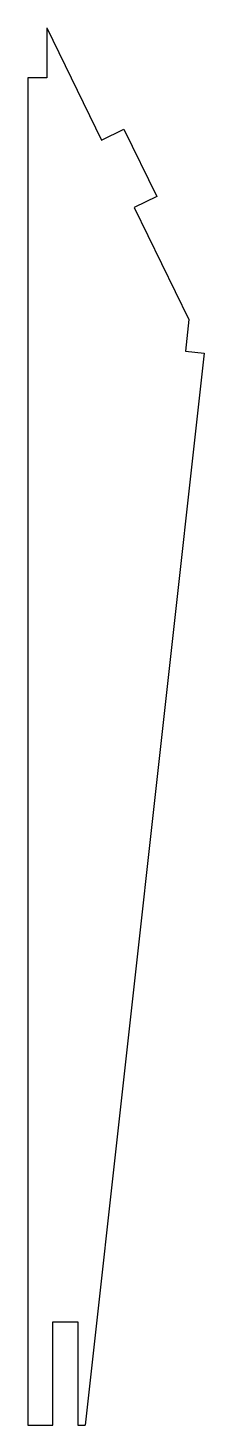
# Model space of a CAD drawing. Header units: millimetres. Extents: x 13 to 28, y 10 to 122.
import ezdxf

# ---------------------------------------------------------------- set-up
doc = ezdxf.new("R2010")
doc.units = ezdxf.units.MM
doc.layers.add('细线层', color=4, linetype='Continuous', lineweight=25)

msp = doc.modelspace()

# ---------------------------------------------------------------- linework, layer by layer
at = {"layer": '细线层'}
for p, q in [((14.96, 121.99), (14.96, 117.99)), ((14.96, 121.99), (19.34, 113)), ((14.96, 117.99), (13.46, 117.99)), ((13.46, 117.99), (13.46, 10.12)), ((19.34, 113), (21.14, 113.87)), ((21.14, 113.87), (23.77, 108.48)), ((23.77, 108.48), (21.97, 107.6)), ((21.97, 107.6), (26.34, 98.64)), ((26.34, 98.64), (26.06, 96.11)), ((26.34, 98.64), (26.06, 96.11)), ((27.55, 95.94), (18.05, 10.12)), ((26.06, 96.11), (27.55, 95.94)), ((26.06, 96.11), (27.55, 95.94)), ((15.46, 10.12), (15.46, 18.37)), ((15.46, 18.37), (17.46, 18.37)), ((17.46, 18.37), (17.46, 10.12)), ((13.46, 10.12), (15.46, 10.12)), ((17.46, 10.12), (18.05, 10.12))]:
    msp.add_line(p, q, dxfattribs=at)

doc.saveas('drawing.dxf')
